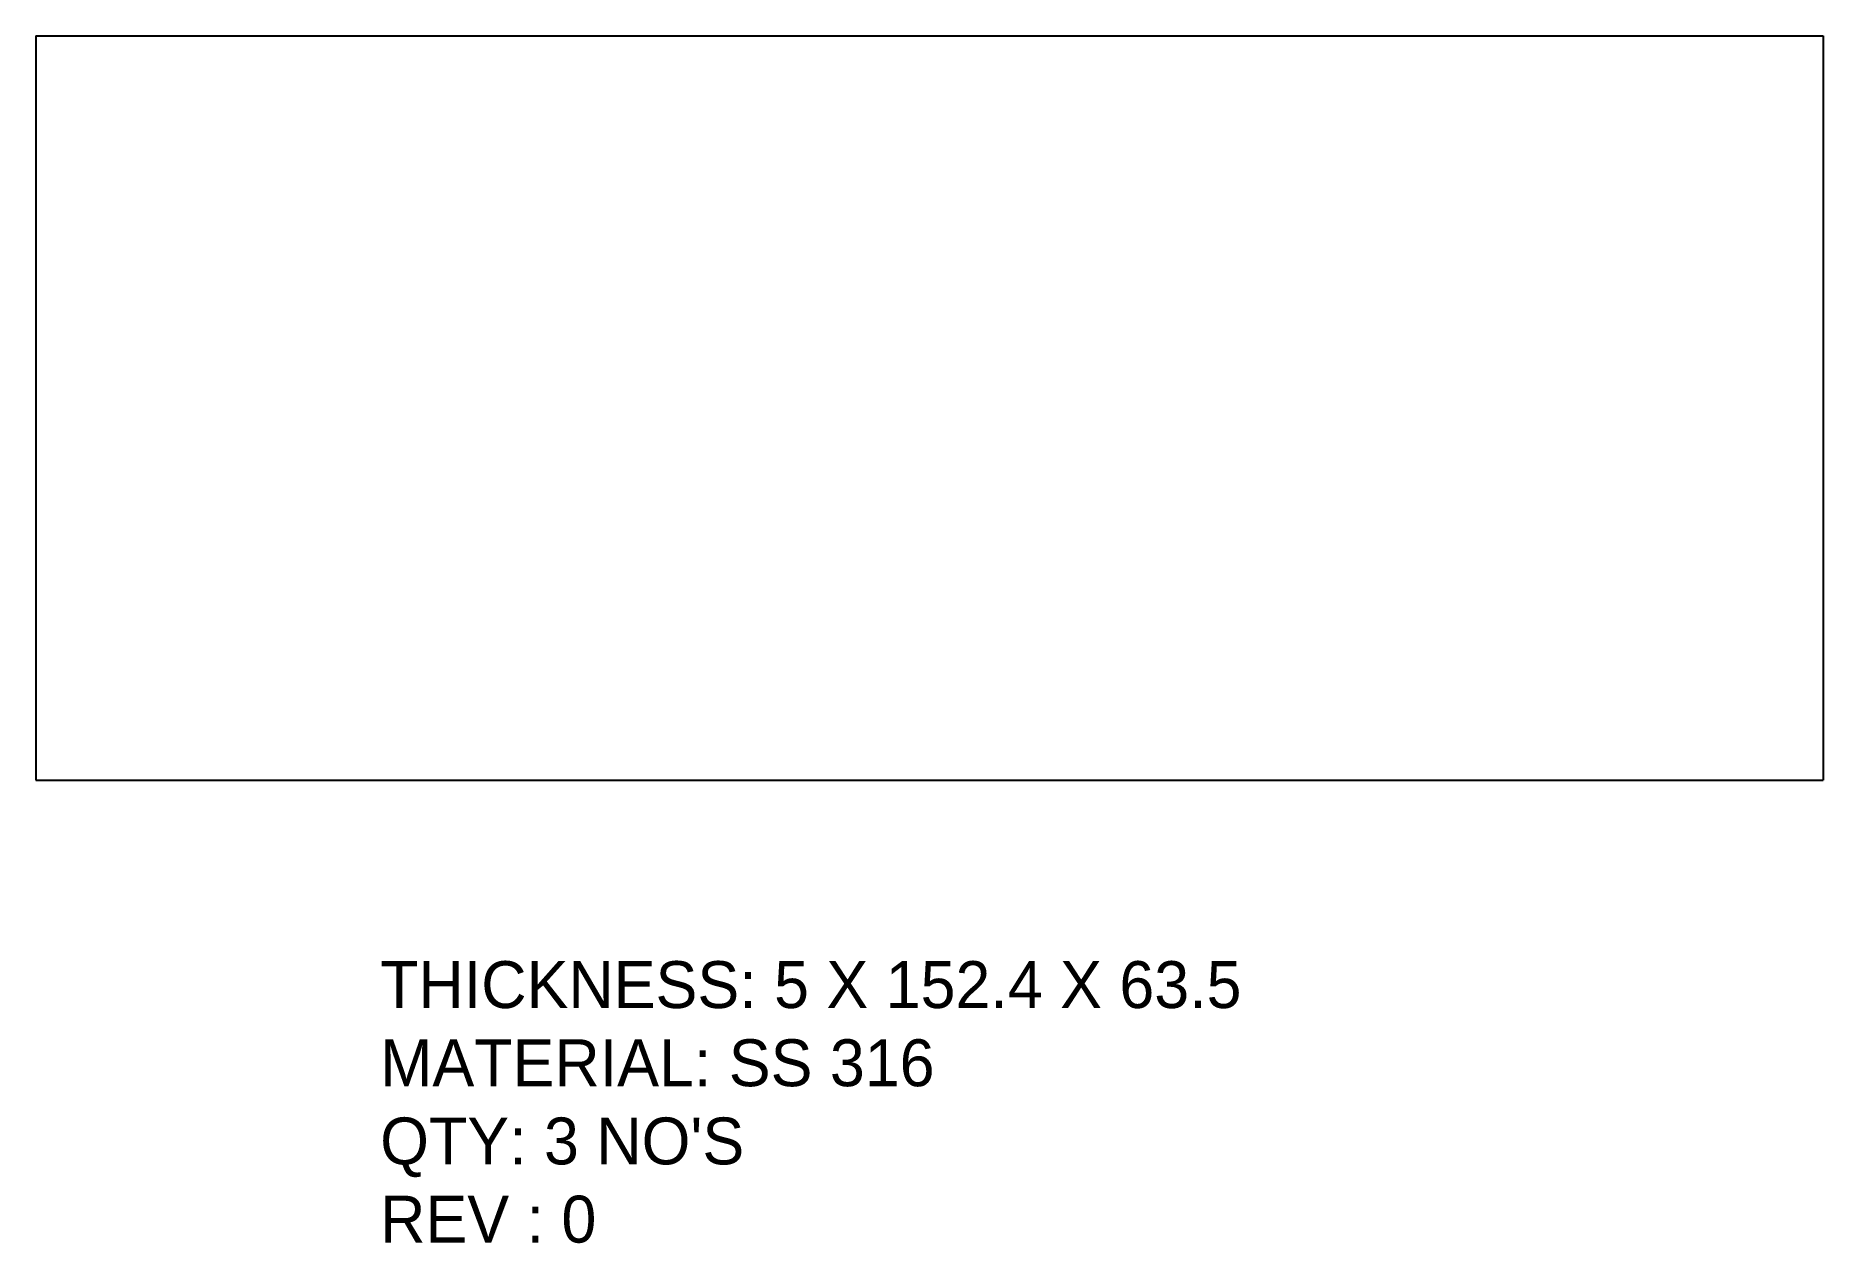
# Model space of a CAD drawing. Header units: inches. Extents: x 2473 to 2626, y -199 to -96.
import ezdxf

# ---------------------------------------------------------------- set-up
doc = ezdxf.new("R2010")
doc.units = ezdxf.units.IN
doc.header["$MEASUREMENT"] = 0
doc.layers.add('LaserCutting', color=3, linetype='Continuous')

msp = doc.modelspace()

# ---------------------------------------------------------------- linework, layer by layer
at = {"layer": 'LaserCutting'}
for p, q in [((2473.37, -95.73), (2625.77, -95.73)), ((2473.37, -95.73), (2473.37, -159.23)), ((2625.77, -95.73), (2625.77, -159.23)), ((2473.37, -159.23), (2625.77, -159.23))]:
    msp.add_line(p, q, dxfattribs=at)

# ---------------------------------------------------------------- texts
at = {"layer": 'LaserCutting', "insert": (2502.73, -174.66), "char_height": 4, "width": 174.5146, "attachment_point": 1}
msp.add_mtext("{\\fCentury Gothic|b0|i0|c0|p18;THICKNESS: 5 X 152.4 X 63.5\\PMATERIAL: SS 316\\PQTY: 3 NO'S\\PREV : 0}", dxfattribs=at)

doc.saveas('drawing.dxf')
